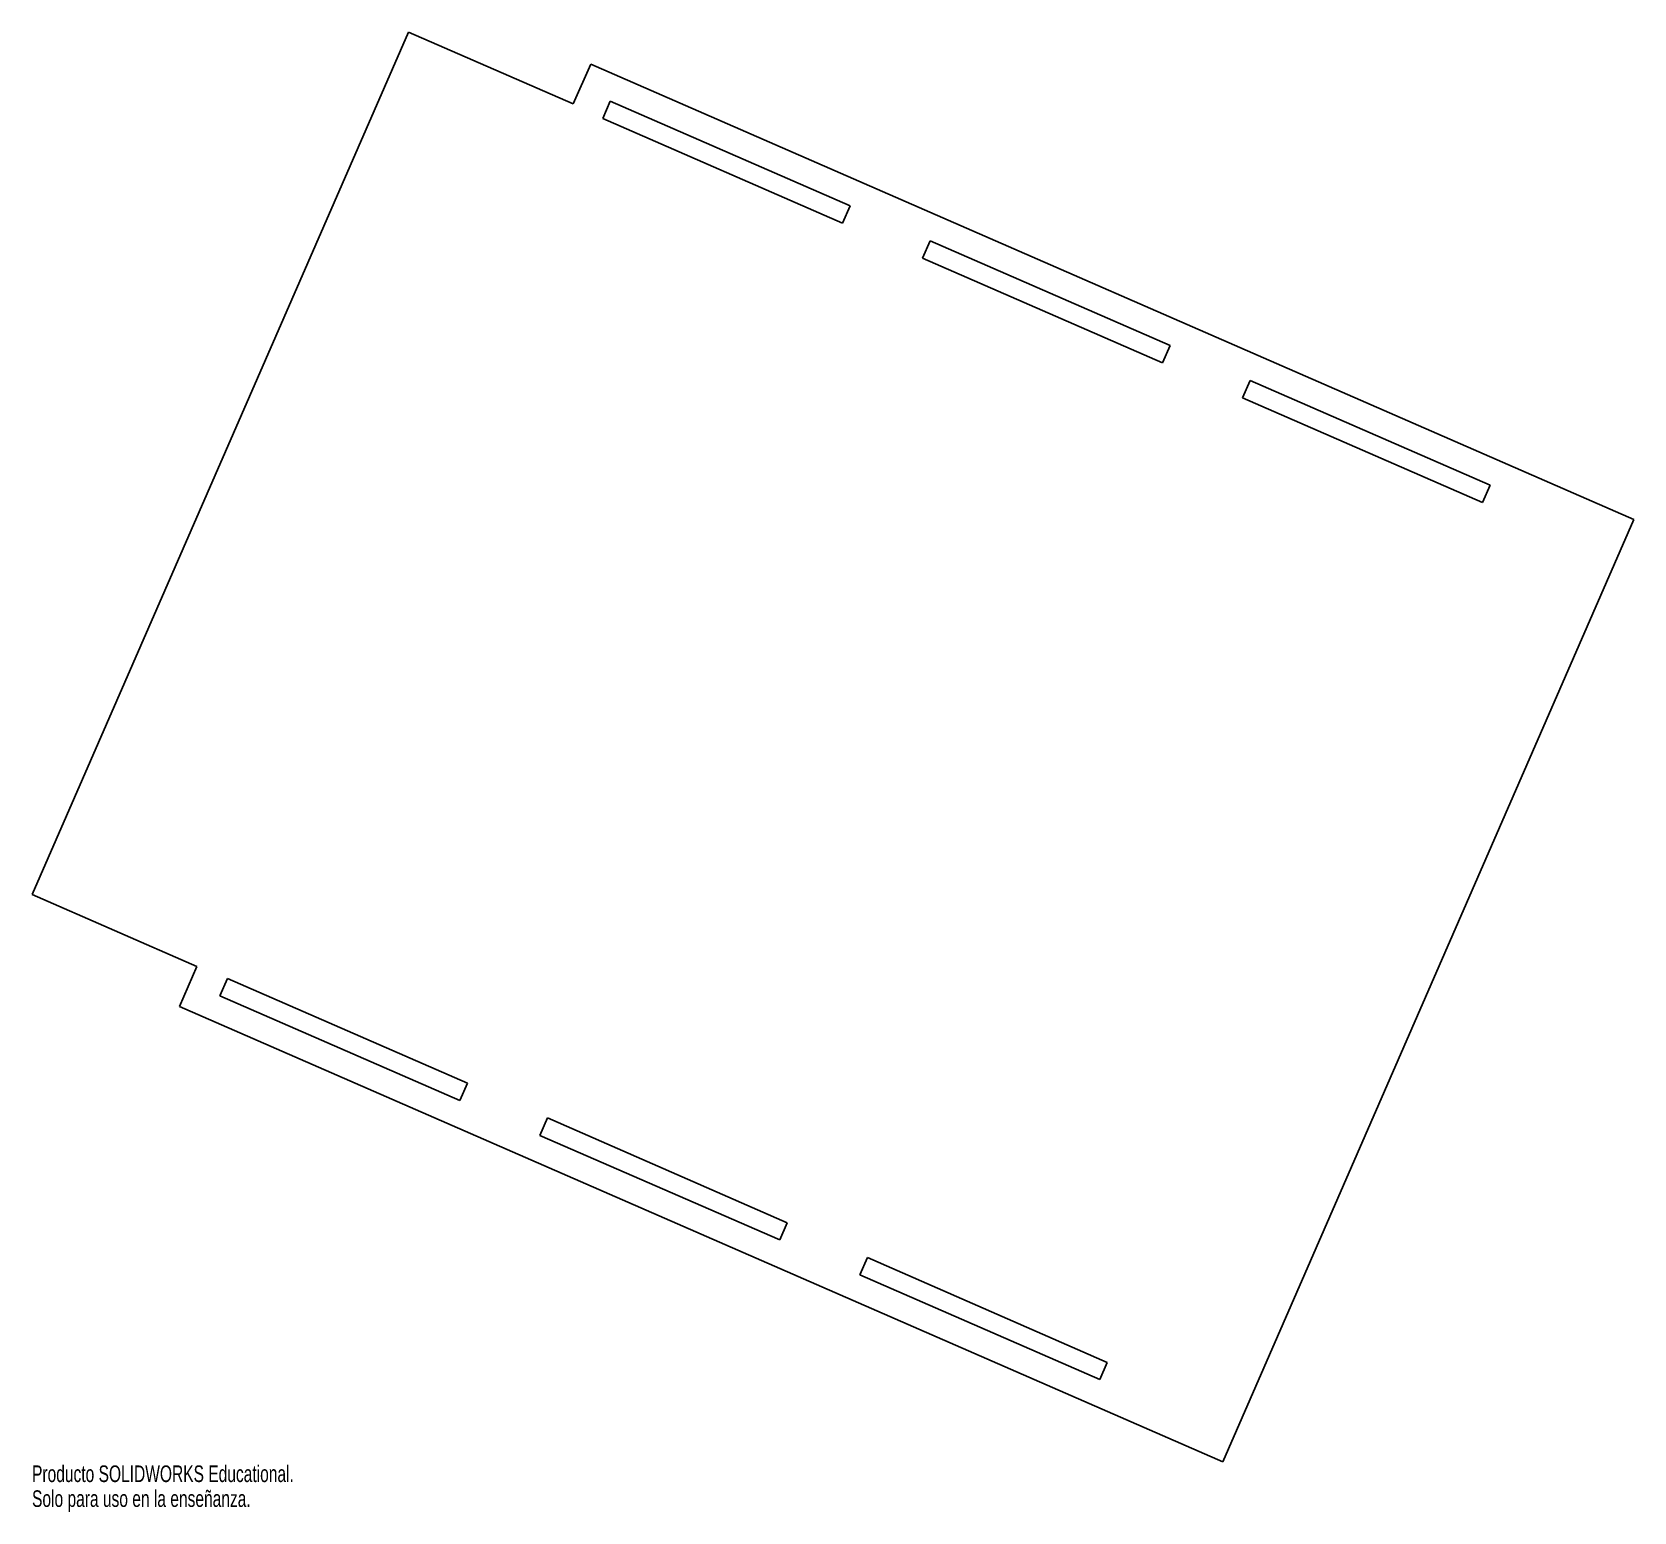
# Model space of a CAD drawing. Header units: inches. Extents: x -4.2 to 14.2, y -2.7 to 14.3.
import ezdxf

# ---------------------------------------------------------------- set-up
doc = ezdxf.new("R2010")
doc.units = ezdxf.units.IN
doc.header["$MEASUREMENT"] = 0
doc.styles.add('SLDTEXTSTYLE0', font='TXT', dxfattribs={"width": 0.7})

msp = doc.modelspace()

# ---------------------------------------------------------------- linework, layer by layer
at = {"color": 7, "linetype": 'Continuous', "lineweight": 25}
for p, q in [((-4.2, 4.406), (0.113, 14.289)), ((2.002, 13.465), (0.113, 14.289)), ((2.202, 13.923), (2.002, 13.465)), ((2.202, 13.923), (14.157, 8.706)), ((2.426, 13.498), (2.339, 13.3)), ((5.176, 12.298), (2.426, 13.498)), ((2.339, 13.3), (5.089, 12.1)), ((5.089, 12.1), (5.176, 12.298)), ((6.092, 11.898), (6.005, 11.7)), ((8.842, 10.698), (6.092, 11.898)), ((6.005, 11.7), (8.755, 10.5)), ((8.755, 10.5), (8.842, 10.698)), ((9.758, 10.298), (9.672, 10.1)), ((12.508, 9.098), (9.758, 10.298)), ((9.672, 10.1), (12.421, 8.9)), ((12.421, 8.9), (12.508, 9.098)), ((9.444, -2.094), (14.157, 8.706)), ((-2.311, 3.582), (-4.2, 4.406)), ((-2.511, 3.123), (-2.311, 3.582)), ((-2.047, 3.248), (-1.96, 3.447)), ((0.789, 2.247), (-1.96, 3.447)), ((-2.511, 3.123), (9.444, -2.094)), ((-2.047, 3.248), (0.702, 2.048)), ((0.702, 2.048), (0.789, 2.247)), ((1.706, 1.847), (1.619, 1.648)), ((4.455, 0.647), (1.706, 1.847)), ((1.619, 1.648), (4.369, 0.449)), ((4.369, 0.449), (4.455, 0.647)), ((5.372, 0.247), (5.285, 0.049)), ((8.121, -0.953), (5.372, 0.247)), ((5.285, 0.049), (8.035, -1.151)), ((8.035, -1.151), (8.121, -0.953))]:
    msp.add_line(p, q, dxfattribs=at)

# ---------------------------------------------------------------- texts
at = {"color": 7, "linetype": 'Continuous', "char_height": 0.1903, "attachment_point": 1, "style": 'SLDTEXTSTYLE0'}
for s, insert in [('Producto SOLIDWORKS Educational.', (-4.2, -2.134)), ('Solo para uso en la enseñanza.', (-4.2, -2.419))]:
    msp.add_mtext(s, dxfattribs=dict(at, insert=insert))

doc.saveas('drawing.dxf')
